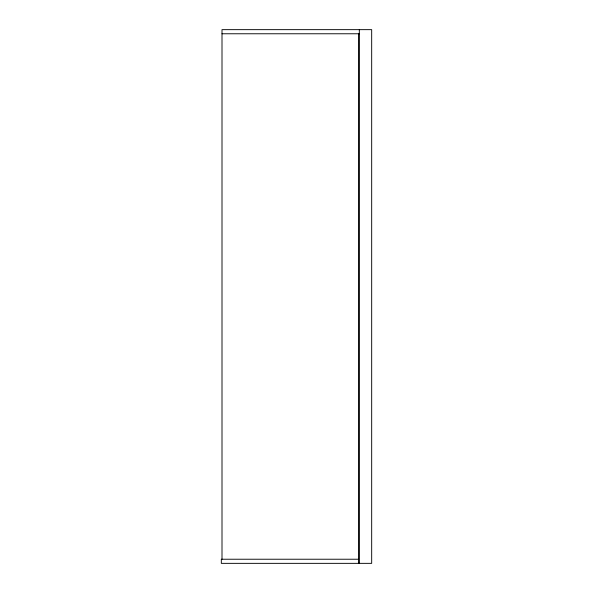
<?xml version="1.0" encoding="UTF-8"?>
<svg xmlns="http://www.w3.org/2000/svg" width="593" height="593" viewBox="0 0 593 593"><rect width="100%" height="100%" fill="white"/><g stroke="black" fill="none" stroke-linecap="round" stroke-linejoin="round"><path stroke-width="0.89" d="M222.004 33.771L359.321 33.771M358.639 559.229L221.322 559.229L221.322 563.35L371.678 563.35L371.678 29.65L222.004 29.65L222.004 559.229M359.321 29.65L359.321 563.35M358.639 33.356L358.639 563.35"/></g></svg>
